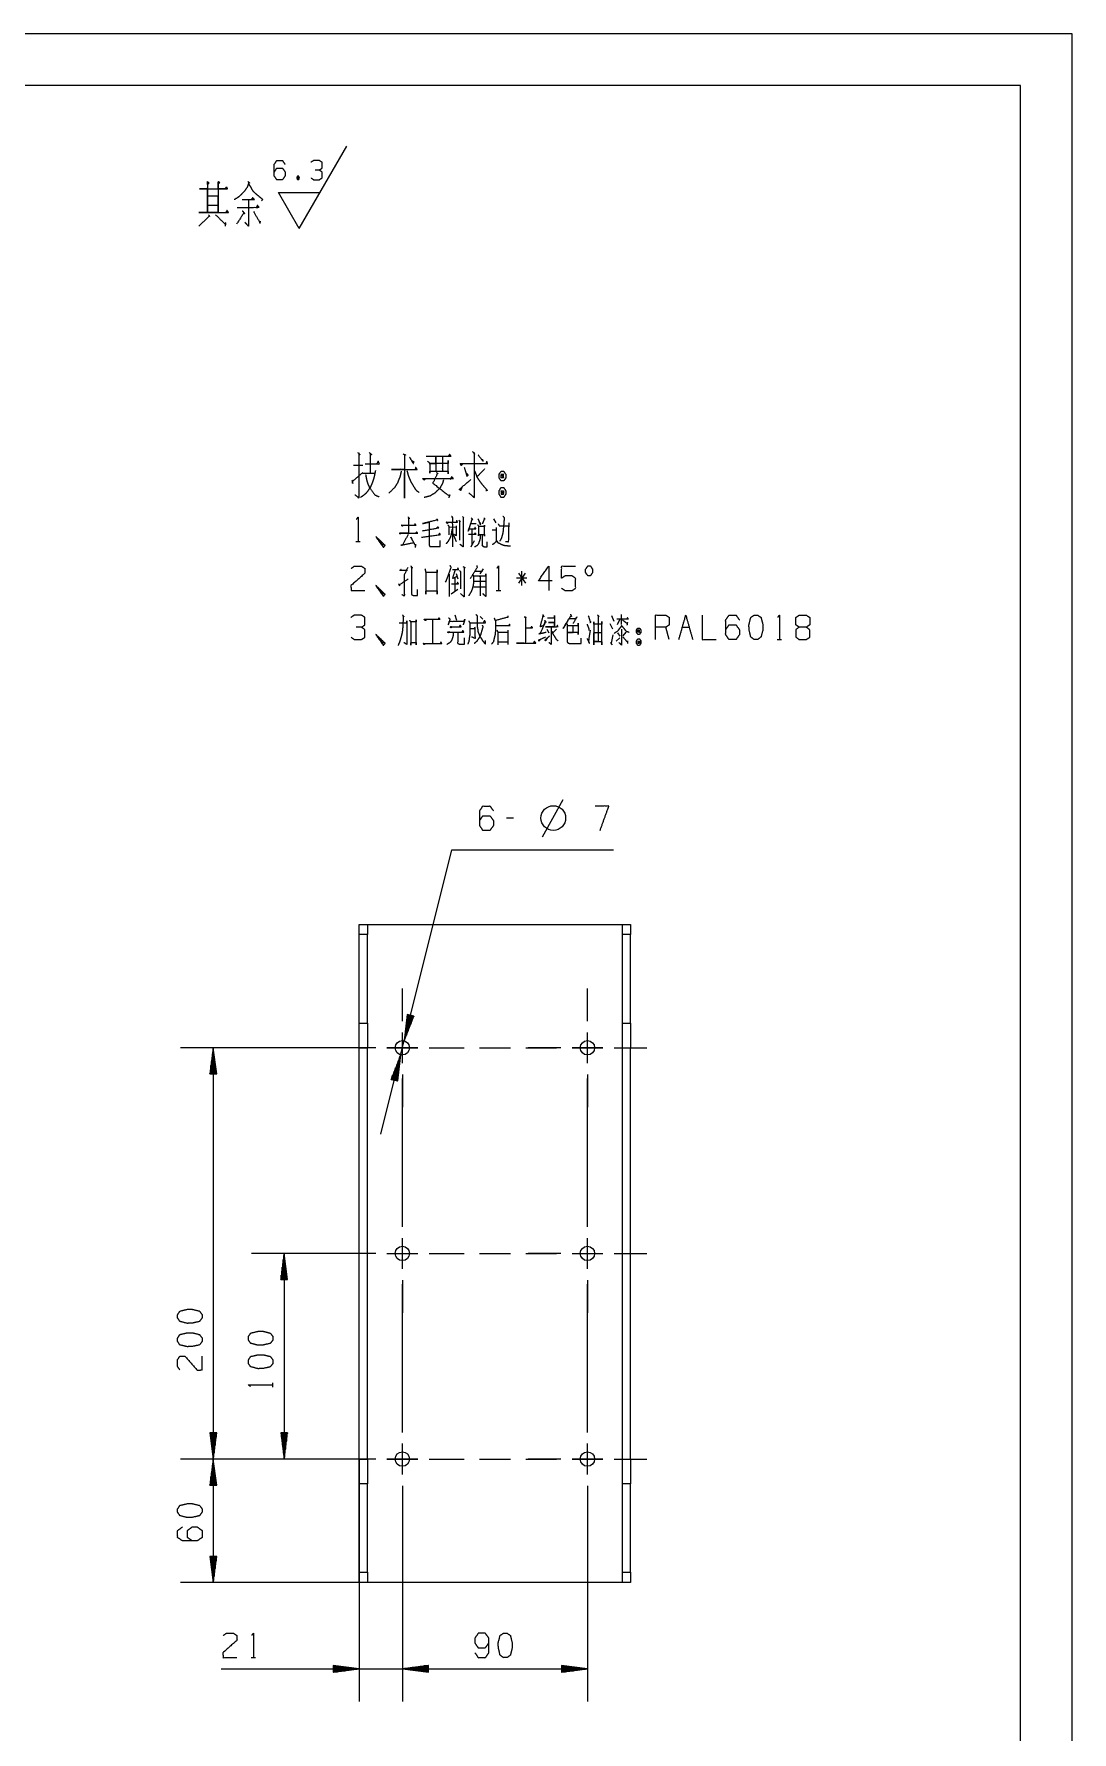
# Model space of a CAD drawing. Header units: millimetres. Extents: x 0 to 210, y 0 to 297.
# Drawn here: x 109.1 to 210, y 131.9 to 297 of the extents above; entities that cross this region are included whole.
import ezdxf

# ---------------------------------------------------------------- set-up
doc = ezdxf.new("R2010")
doc.units = ezdxf.units.MM
doc.layers.add('101', color=7, linetype='Continuous', true_color=0xffffff)

msp = doc.modelspace()

# ---------------------------------------------------------------- linework, layer by layer
at = {"layer": '101', "color": 133, "linetype": 'Continuous', "lineweight": 18}
for p, q in [((210, 297), (0, 297)), ((210, 0), (210, 297)), ((205, 292), (25, 292)), ((205, 5), (205, 292))]:
    msp.add_line(p, q, dxfattribs=at)
at = {"layer": '101', "color": 43, "linetype": 'Continuous', "lineweight": 18}
for p, q in [((134.86, 278.09), (139.47, 286.09)), ((134.68, 283.18), (134.8, 282.84)), ((132.84, 281.59), (136.88, 281.59)), ((134.86, 278.09), (132.84, 281.59))]:
    msp.add_line(p, q, dxfattribs=at)
at = {"layer": '101', "color": 72, "linetype": 'Continuous', "lineweight": 18}
for p, q in [((140.14, 255.07), (141.05, 255.07)), ((141.05, 254.28), (142.19, 254.28)), ((150.38, 249.73), (150.52, 249.58)), ((150.43, 249.63), (150.43, 247.76)), ((150.72, 250.08), (150.86, 249.93)), ((153.75, 249.86), (153.96, 249.46)), ((149.43, 249.03), (150.1, 249.06)), ((149.78, 248.41), (150.1, 247.63)), ((153.61, 248.78), (153.93, 248.78)), ((140.36, 247.63), (140.78, 247.63)), ((149.43, 244.47), (149.43, 242.3)), ((150.12, 244.52), (150.29, 244.02)), ((150.75, 245.2), (151, 245.12)), ((151.97, 244.77), (152.66, 244.77)), ((152.75, 244.97), (152.41, 244.5)), ((156.82, 244.55), (156.17, 243.6)), ((156.17, 244.55), (156.84, 243.6)), ((156.49, 243.35), (156.49, 244.77)), ((149.62, 242.57), (150.27, 243)), ((149.99, 244.1), (149.99, 242.82)), ((151.83, 243.25), (152.94, 243.25)), ((151.86, 243.8), (152.96, 243.8)), ((154.01, 242.87), (154.44, 242.87)), ((157, 244.07), (155.99, 244.07)), ((147.8, 240.08), (147.8, 237.73)), ((147.8, 240.06), (147.8, 237.73)), ((149.99, 240.51), (150.13, 239.98)), ((152.46, 240.36), (152.69, 240.08)), ((165.04, 239.66), (165.31, 239.16)), ((165.22, 240.46), (165.45, 239.88)), ((166.03, 240.08), (165.77, 239.53)), ((166.17, 240.53), (166.17, 239.58)), ((151.47, 239.18), (151.91, 239.18)), ((154.17, 238.81), (155.13, 238.81)), ((154.17, 237.88), (155.15, 237.88)), ((155.13, 239.01), (155.13, 237.63)), ((158.94, 239.11), (159.13, 238.76)), ((159.88, 239.11), (159.56, 238.78)), ((165.68, 237.96), (166.03, 238.28)), ((165.79, 238.76), (166.03, 238.43)), ((166.6, 238.81), (166.32, 238.48)), ((170.83, 238.11), (170.5, 239.31)), ((172.1, 239.31), (172.77, 239.31)), ((181.33, 238.11), (181.76, 238.11)), ((158.52, 218.91), (160.52, 222.56)), ((155.68, 220.75), (155.01, 220.75)), ((132.29, 165.4), (132.29, 165.83)), ((130.18, 139.1), (130.61, 139.1))]:
    msp.add_line(p, q, dxfattribs=at)
at = {"layer": '101', "color": 22, "linetype": 'Continuous', "lineweight": 18}
for p, q in [((142.8, 190.02), (149.68, 217.66)), ((149.68, 217.66), (165.4, 217.66)), ((145.34, 201.63), (145.05, 199.09)), ((145.05, 199.09), (145.99, 201.47)), ((145.64, 201.56), (145.08, 199.28)), ((145.59, 201.57), (145.12, 199.67)), ((145.69, 201.54), (145.12, 199.27)), ((145.54, 201.58), (145.16, 200.05)), ((145.49, 201.59), (145.21, 200.44)), ((145.45, 201.6), (145.25, 200.83)), ((145.74, 201.53), (145.27, 199.63)), ((145.4, 201.62), (145.3, 201.21)), ((145.99, 201.47), (145.34, 201.63)), ((145.35, 201.63), (145.34, 201.6)), ((145.35, 201.63), (145.34, 201.6)), ((145.79, 201.52), (145.41, 199.99)), ((145.84, 201.51), (145.55, 200.35)), ((145.89, 201.49), (145.69, 200.71)), ((145.94, 201.48), (145.84, 201.08)), ((145.99, 201.47), (145.98, 201.44)), ((145.99, 201.47), (145.98, 201.44)), ((141.38, 198.41), (123.32, 198.41)), ((126.49, 198.41), (126.16, 195.87)), ((126.47, 195.87), (126.47, 198.21)), ((126.49, 198.41), (126.49, 158.41)), ((126.83, 195.87), (126.49, 198.41)), ((126.52, 195.87), (126.52, 198.21)), ((126.26, 195.87), (126.26, 196.67)), ((126.31, 195.87), (126.31, 197.06)), ((126.37, 195.87), (126.37, 197.44)), ((126.42, 195.87), (126.42, 197.83)), ((126.57, 195.87), (126.57, 197.83)), ((126.62, 195.87), (126.62, 197.44)), ((126.67, 195.87), (126.67, 197.06)), ((126.72, 195.87), (126.72, 196.67)), ((144.72, 197.73), (143.78, 195.34)), ((143.98, 195.29), (144.36, 196.82)), ((144.03, 195.28), (144.5, 197.18)), ((144.08, 195.27), (144.64, 197.55)), ((144.13, 195.26), (144.69, 197.53)), ((144.18, 195.24), (144.65, 197.15)), ((144.22, 195.23), (144.61, 196.76)), ((144.43, 195.18), (144.72, 197.73)), ((126.16, 195.87), (126.16, 195.9)), ((126.16, 195.87), (126.16, 195.9)), ((126.16, 195.87), (126.83, 195.87)), ((126.21, 195.87), (126.21, 196.28)), ((126.77, 195.87), (126.77, 196.28)), ((126.82, 195.87), (126.82, 195.9)), ((126.82, 195.87), (126.82, 195.9)), ((143.78, 195.34), (143.79, 195.37)), ((143.78, 195.34), (143.79, 195.37)), ((143.78, 195.34), (144.43, 195.18)), ((143.83, 195.33), (143.93, 195.73)), ((143.88, 195.32), (144.07, 196.1)), ((143.93, 195.3), (144.22, 196.46)), ((144.27, 195.22), (144.56, 196.37)), ((144.32, 195.21), (144.52, 195.99)), ((144.37, 195.19), (144.47, 195.6)), ((144.42, 195.18), (144.43, 195.21)), ((144.42, 195.18), (144.43, 195.21)), ((139.12, 178.41), (130.21, 178.41)), ((133.38, 178.41), (133.05, 175.87)), ((133.71, 175.87), (133.38, 178.41)), ((133.38, 178.41), (133.38, 158.41)), ((133.2, 175.87), (133.2, 177.06)), ((133.25, 175.87), (133.25, 177.44)), ((133.3, 175.87), (133.3, 177.83)), ((133.36, 175.87), (133.36, 178.21)), ((133.41, 175.87), (133.41, 178.21)), ((133.46, 175.87), (133.46, 177.83)), ((133.51, 175.87), (133.51, 177.44)), ((133.56, 175.87), (133.56, 177.06)), ((133.05, 175.87), (133.05, 175.9)), ((133.05, 175.87), (133.05, 175.9)), ((133.05, 175.87), (133.71, 175.87)), ((133.1, 175.87), (133.1, 176.28)), ((133.15, 175.87), (133.15, 176.67)), ((133.61, 175.87), (133.61, 176.67)), ((133.66, 175.87), (133.66, 176.28)), ((133.71, 175.87), (133.71, 175.9)), ((133.71, 175.87), (133.71, 175.9)), ((126.16, 160.95), (126.49, 158.41)), ((126.83, 160.95), (126.16, 160.95)), ((126.16, 160.95), (126.16, 160.91)), ((126.16, 160.95), (126.16, 160.91)), ((126.21, 160.95), (126.21, 160.53)), ((126.26, 160.95), (126.26, 160.14)), ((126.31, 160.95), (126.31, 159.76)), ((126.37, 160.95), (126.37, 159.37)), ((126.42, 160.95), (126.42, 158.98)), ((126.47, 160.95), (126.47, 158.6)), ((126.49, 158.41), (126.83, 160.95)), ((126.52, 160.95), (126.52, 158.6)), ((126.57, 160.95), (126.57, 158.98)), ((126.62, 160.95), (126.62, 159.37)), ((126.67, 160.95), (126.67, 159.76)), ((126.72, 160.95), (126.72, 160.14)), ((126.77, 160.95), (126.77, 160.53)), ((126.82, 160.95), (126.82, 160.91)), ((126.82, 160.95), (126.82, 160.91)), ((133.05, 160.95), (133.38, 158.41)), ((133.05, 160.95), (133.05, 160.91)), ((133.71, 160.95), (133.05, 160.95)), ((133.05, 160.95), (133.05, 160.91)), ((133.1, 160.95), (133.1, 160.53)), ((133.15, 160.95), (133.15, 160.14)), ((133.2, 160.95), (133.2, 159.76)), ((133.25, 160.95), (133.25, 159.37)), ((133.3, 160.95), (133.3, 158.98)), ((133.36, 160.95), (133.36, 158.6)), ((133.38, 158.41), (133.71, 160.95)), ((133.41, 160.95), (133.41, 158.6)), ((133.46, 160.95), (133.46, 158.98)), ((133.51, 160.95), (133.51, 159.37)), ((133.56, 160.95), (133.56, 159.76)), ((133.61, 160.95), (133.61, 160.14)), ((133.66, 160.95), (133.66, 160.53)), ((133.71, 160.95), (133.71, 160.91)), ((133.71, 160.95), (133.71, 160.91)), ((141.38, 158.41), (123.32, 158.41)), ((141.38, 158.41), (123.32, 158.41)), ((126.49, 158.41), (126.16, 155.87)), ((126.31, 155.87), (126.31, 157.06)), ((126.37, 155.87), (126.37, 157.44)), ((126.42, 155.87), (126.42, 157.83)), ((126.47, 155.87), (126.47, 158.21)), ((126.83, 155.87), (126.49, 158.41)), ((126.49, 158.41), (126.49, 146.41)), ((126.52, 155.87), (126.52, 158.21)), ((126.57, 155.87), (126.57, 157.83)), ((126.62, 155.87), (126.62, 157.44)), ((126.67, 155.87), (126.67, 157.06)), ((139.12, 158.41), (130.21, 158.41)), ((140.68, 158.41), (140.68, 134.84)), ((126.16, 155.87), (126.16, 155.9)), ((126.16, 155.87), (126.16, 155.9)), ((126.16, 155.87), (126.83, 155.87)), ((126.21, 155.87), (126.21, 156.28)), ((126.26, 155.87), (126.26, 156.67)), ((126.72, 155.87), (126.72, 156.67)), ((126.77, 155.87), (126.77, 156.28)), ((126.82, 155.87), (126.82, 155.9)), ((126.82, 155.87), (126.82, 155.9)), ((144.88, 154.91), (144.88, 134.84)), ((144.88, 154.91), (144.88, 134.84)), ((162.88, 154.91), (162.88, 134.84)), ((126.16, 148.95), (126.16, 148.91)), ((126.16, 148.95), (126.16, 148.91)), ((126.16, 148.95), (126.49, 146.41)), ((126.83, 148.95), (126.16, 148.95)), ((126.21, 148.95), (126.21, 148.53)), ((126.26, 148.95), (126.26, 148.14)), ((126.31, 148.95), (126.31, 147.76)), ((126.37, 148.95), (126.37, 147.37)), ((126.42, 148.95), (126.42, 146.98)), ((126.47, 148.95), (126.47, 146.6)), ((126.49, 146.41), (126.83, 148.95)), ((126.52, 148.95), (126.52, 146.6)), ((126.57, 148.95), (126.57, 146.98)), ((126.62, 148.95), (126.62, 147.37)), ((126.67, 148.95), (126.67, 147.76)), ((126.72, 148.95), (126.72, 148.14)), ((126.77, 148.95), (126.77, 148.53)), ((126.82, 148.95), (126.82, 148.91)), ((126.82, 148.95), (126.82, 148.91)), ((141.88, 146.41), (123.32, 146.41)), ((127.27, 138.01), (152.82, 138.01)), ((140.68, 138.01), (138.14, 138.35)), ((138.14, 138.35), (138.14, 137.68)), ((138.14, 138.34), (138.18, 138.34)), ((138.14, 138.34), (138.18, 138.34)), ((138.14, 138.29), (138.56, 138.29)), ((138.14, 138.24), (138.95, 138.24)), ((138.14, 138.19), (139.33, 138.19)), ((138.14, 138.14), (139.72, 138.14)), ((138.14, 138.09), (140.11, 138.09)), ((138.14, 138.04), (140.49, 138.04)), ((138.14, 137.68), (140.68, 138.01)), ((138.14, 137.99), (140.49, 137.99)), ((138.14, 137.94), (140.11, 137.94)), ((138.14, 137.88), (139.72, 137.88)), ((138.14, 137.83), (139.33, 137.83)), ((138.14, 137.78), (138.95, 137.78)), ((138.14, 137.73), (138.56, 137.73)), ((138.14, 137.68), (138.18, 137.68)), ((138.14, 137.68), (138.18, 137.68)), ((147.42, 138.35), (144.88, 138.01)), ((147.42, 138.35), (144.88, 138.01)), ((144.88, 138.01), (162.88, 138.01)), ((144.88, 138.01), (147.42, 137.68)), ((144.88, 138.01), (147.42, 137.68)), ((147.42, 138.04), (145.08, 138.04)), ((147.42, 138.04), (145.08, 138.04)), ((147.42, 137.99), (145.08, 137.99)), ((147.42, 137.99), (145.08, 137.99)), ((147.42, 138.09), (145.46, 138.09)), ((147.42, 138.09), (145.46, 138.09)), ((147.42, 137.94), (145.46, 137.94)), ((147.42, 137.94), (145.46, 137.94)), ((147.42, 138.14), (145.85, 138.14)), ((147.42, 138.14), (145.85, 138.14)), ((147.42, 137.88), (145.85, 137.88)), ((147.42, 137.88), (145.85, 137.88)), ((147.42, 138.19), (146.23, 138.19)), ((147.42, 138.19), (146.23, 138.19)), ((147.42, 137.83), (146.23, 137.83)), ((147.42, 137.83), (146.23, 137.83)), ((147.42, 138.24), (146.62, 138.24)), ((147.42, 138.24), (146.62, 138.24)), ((147.42, 137.78), (146.62, 137.78)), ((147.42, 137.78), (146.62, 137.78)), ((147.42, 138.29), (147.01, 138.29)), ((147.42, 138.29), (147.01, 138.29)), ((147.42, 137.73), (147.01, 137.73)), ((147.42, 137.73), (147.01, 137.73)), ((147.42, 138.34), (147.39, 138.34)), ((147.42, 138.34), (147.39, 138.34)), ((147.42, 138.34), (147.39, 138.34)), ((147.42, 138.34), (147.39, 138.34)), ((147.42, 137.68), (147.39, 137.68)), ((147.42, 137.68), (147.39, 137.68)), ((147.42, 137.68), (147.39, 137.68)), ((147.42, 137.68), (147.39, 137.68)), ((147.42, 137.68), (147.42, 138.35)), ((147.42, 137.68), (147.42, 138.35)), ((162.88, 138.01), (160.34, 138.35)), ((160.34, 138.35), (160.34, 137.68)), ((160.34, 138.34), (160.38, 138.34)), ((160.34, 138.34), (160.38, 138.34)), ((160.34, 138.29), (160.76, 138.29)), ((160.34, 138.24), (161.15, 138.24)), ((160.34, 138.19), (161.53, 138.19)), ((160.34, 138.14), (161.92, 138.14)), ((160.34, 138.09), (162.31, 138.09)), ((160.34, 138.04), (162.69, 138.04)), ((160.34, 137.68), (162.88, 138.01)), ((160.34, 137.99), (162.69, 137.99)), ((160.34, 137.94), (162.31, 137.94)), ((160.34, 137.88), (161.92, 137.88)), ((160.34, 137.83), (161.53, 137.83)), ((160.34, 137.78), (161.15, 137.78)), ((160.34, 137.73), (160.76, 137.73)), ((160.34, 137.68), (160.38, 137.68)), ((160.34, 137.68), (160.38, 137.68))]:
    msp.add_line(p, q, dxfattribs=at)
at = {"layer": '101', "color": 72, "linetype": 'Continuous', "lineweight": 25}
for p, q in [((140.68, 210.41), (141.48, 210.41)), ((140.68, 209.41), (140.68, 210.41)), ((141.48, 210.41), (141.48, 209.41)), ((141.88, 210.41), (165.88, 210.41)), ((166.28, 210.41), (167.08, 210.41)), ((166.28, 209.41), (166.28, 210.41)), ((167.08, 210.41), (167.08, 209.41)), ((141.48, 209.41), (140.68, 209.41)), ((140.68, 200.81), (140.68, 209.41)), ((141.48, 200.81), (141.48, 209.41)), ((166.28, 200.81), (166.28, 209.41)), ((167.08, 209.41), (166.28, 209.41)), ((167.08, 200.81), (167.08, 209.41)), ((140.68, 198.41), (140.68, 200.81)), ((140.68, 200.81), (141.48, 200.81)), ((141.48, 200.81), (141.48, 198.41)), ((166.28, 200.81), (167.08, 200.81)), ((166.28, 198.41), (166.28, 200.81)), ((167.08, 200.81), (167.08, 198.41)), ((140.68, 158.41), (140.68, 198.41)), ((140.68, 198.41), (141.48, 198.41)), ((141.48, 158.41), (141.48, 198.41)), ((166.28, 158.41), (166.28, 198.41)), ((166.28, 198.41), (167.08, 198.41)), ((167.08, 158.41), (167.08, 198.41)), ((140.68, 156.01), (140.68, 158.41)), ((140.68, 158.41), (141.48, 158.41)), ((141.48, 158.41), (141.48, 156.01)), ((166.28, 158.41), (167.08, 158.41)), ((166.28, 156.01), (166.28, 158.41)), ((167.08, 158.41), (167.08, 156.01)), ((140.68, 147.41), (140.68, 156.01)), ((141.48, 156.01), (140.68, 156.01)), ((141.48, 147.41), (141.48, 156.01)), ((167.08, 156.01), (166.28, 156.01)), ((166.28, 147.41), (166.28, 156.01)), ((167.08, 147.41), (167.08, 156.01)), ((140.68, 146.41), (140.68, 147.41)), ((140.68, 147.41), (141.48, 147.41)), ((141.48, 147.41), (141.48, 146.41)), ((166.28, 146.41), (166.28, 147.41)), ((166.28, 147.41), (167.08, 147.41)), ((167.08, 147.41), (167.08, 146.41)), ((141.48, 146.41), (140.68, 146.41)), ((165.88, 146.41), (141.88, 146.41)), ((167.08, 146.41), (166.28, 146.41))]:
    msp.add_line(p, q, dxfattribs=at)
at = {"layer": '101', "color": 151, "linetype": 'Continuous', "lineweight": 18}
for p, q in [((144.88, 201), (144.88, 204.17)), ((162.88, 201), (162.88, 204.17)), ((144.88, 201.41), (144.88, 201.91)), ((144.88, 201.41), (144.88, 201.91)), ((162.88, 201.41), (162.88, 201.91)), ((162.88, 201.41), (162.88, 201.91)), ((144.88, 196.91), (144.88, 199.91)), ((144.88, 196.91), (144.88, 199.91)), ((162.88, 196.91), (162.88, 199.91)), ((162.88, 196.91), (162.88, 199.91)), ((142.29, 198.41), (139.12, 198.41)), ((141.88, 198.41), (141.38, 198.41)), ((141.88, 198.41), (141.38, 198.41)), ((146.38, 198.41), (143.38, 198.41)), ((143.38, 198.41), (146.38, 198.41)), ((143.88, 198.41), (145.89, 198.41)), ((144.88, 197.4), (144.88, 199.41)), ((147.48, 198.41), (150.65, 198.41)), ((147.88, 198.41), (148.38, 198.41)), ((147.88, 198.41), (150.88, 198.41)), ((152.38, 198.41), (155.38, 198.41)), ((156.88, 198.41), (159.88, 198.41)), ((160.29, 198.41), (157.12, 198.41)), ((159.88, 198.41), (159.38, 198.41)), ((164.38, 198.41), (161.38, 198.41)), ((161.38, 198.41), (164.38, 198.41)), ((161.88, 198.41), (163.89, 198.41)), ((162.88, 197.4), (162.88, 199.41)), ((165.48, 198.41), (168.65, 198.41)), ((165.88, 198.41), (166.38, 198.41)), ((165.88, 198.41), (166.38, 198.41)), ((144.88, 195.81), (144.88, 192.64)), ((144.88, 181.41), (144.88, 195.41)), ((144.88, 195.41), (144.88, 194.91)), ((162.88, 195.81), (162.88, 192.64)), ((162.88, 181.41), (162.88, 195.41)), ((162.88, 195.41), (162.88, 194.91)), ((144.88, 181), (144.88, 184.17)), ((162.88, 181), (162.88, 184.17)), ((144.88, 181.41), (144.88, 181.91)), ((162.88, 181.41), (162.88, 181.91)), ((142.29, 178.41), (139.12, 178.41)), ((141.88, 178.41), (141.38, 178.41)), ((143.38, 178.41), (146.38, 178.41)), ((143.88, 178.41), (145.89, 178.41)), ((144.88, 176.91), (144.88, 179.91)), ((144.88, 176.91), (144.88, 179.91)), ((144.88, 177.4), (144.88, 179.41)), ((147.48, 178.41), (150.65, 178.41)), ((147.88, 178.41), (150.88, 178.41)), ((152.38, 178.41), (155.38, 178.41)), ((156.88, 178.41), (159.88, 178.41)), ((160.29, 178.41), (157.12, 178.41)), ((161.38, 178.41), (164.38, 178.41)), ((161.88, 178.41), (163.89, 178.41)), ((162.88, 176.91), (162.88, 179.91)), ((162.88, 176.91), (162.88, 179.91)), ((162.88, 177.4), (162.88, 179.41)), ((165.48, 178.41), (168.65, 178.41)), ((165.88, 178.41), (166.38, 178.41)), ((144.88, 175.81), (144.88, 172.64)), ((144.88, 161.41), (144.88, 175.41)), ((144.88, 175.41), (144.88, 174.91)), ((162.88, 175.81), (162.88, 172.64)), ((162.88, 161.41), (162.88, 175.41)), ((162.88, 175.41), (162.88, 174.91)), ((144.88, 161), (144.88, 164.17)), ((162.88, 161), (162.88, 164.17)), ((144.88, 161.41), (144.88, 161.91)), ((162.88, 161.41), (162.88, 161.91)), ((144.88, 156.91), (144.88, 159.91)), ((144.88, 156.91), (144.88, 159.91)), ((144.88, 157.4), (144.88, 159.41)), ((162.88, 156.91), (162.88, 159.91)), ((162.88, 156.91), (162.88, 159.91)), ((162.88, 157.4), (162.88, 159.41)), ((142.29, 158.41), (139.12, 158.41)), ((141.88, 158.41), (141.38, 158.41)), ((141.88, 158.41), (141.38, 158.41)), ((146.38, 158.41), (143.38, 158.41)), ((143.38, 158.41), (146.38, 158.41)), ((143.88, 158.41), (145.89, 158.41)), ((147.48, 158.41), (150.65, 158.41)), ((147.88, 158.41), (148.38, 158.41)), ((147.88, 158.41), (150.88, 158.41)), ((152.38, 158.41), (155.38, 158.41)), ((156.88, 158.41), (159.88, 158.41)), ((160.29, 158.41), (157.12, 158.41)), ((159.88, 158.41), (159.38, 158.41)), ((164.38, 158.41), (161.38, 158.41)), ((161.38, 158.41), (164.38, 158.41)), ((161.88, 158.41), (163.89, 158.41)), ((165.48, 158.41), (168.65, 158.41)), ((165.88, 158.41), (166.38, 158.41)), ((165.88, 158.41), (166.38, 158.41)), ((144.88, 155.81), (144.88, 152.64)), ((144.88, 155.41), (144.88, 154.91)), ((144.88, 155.41), (144.88, 154.91)), ((162.88, 155.81), (162.88, 152.64)), ((162.88, 155.41), (162.88, 154.91)), ((162.88, 155.41), (162.88, 154.91))]:
    msp.add_line(p, q, dxfattribs=at)
at = {"layer": '101', "color": 72, "linetype": 'Continuous', "lineweight": 18}
msp.add_circle((159.56, 220.75), 1.2, dxfattribs=at)
at = {"layer": '101', "color": 72, "linetype": 'Continuous', "lineweight": 25}
for centre in [(144.88, 198.41), (162.88, 198.41), (144.88, 178.41), (162.88, 178.41), (144.88, 158.41), (162.88, 158.41)]:
    msp.add_circle(centre, 0.7, dxfattribs=at)
at = {"layer": '101', "color": 43, "linetype": 'Continuous', "lineweight": 18}
for points, knots in [([(132.42, 283.57), (132.67, 283.95), (133.22, 283.95), (133.48, 283.57), (133.48, 283.2), (133.22, 282.82), (132.67, 282.82), (132.42, 283.2), (132.42, 284.32), (132.67, 284.69), (133.22, 284.69), (133.48, 284.32)], [0, 0, 0.076964, 0.169762, 0.248074, 0.312018, 0.39033, 0.483129, 0.560092, 0.751926, 0.82889, 0.921688, 1, 1]), ([(136.8, 283.77), (137.07, 283.95), (137.07, 284.52), (136.8, 284.69), (136.26, 284.69), (135.99, 284.52)], [0, 0, 0.153875, 0.429861, 0.58373, 0.84613, 1, 1]), ([(134.68, 282.84), (134.8, 282.84), (134.87, 283.02), (134.8, 283.18), (134.68, 283.18), (134.61, 283.02), (134.68, 282.84), (134.8, 283.18)], [0, 0, 0.093972, 0.236779, 0.365956, 0.459928, 0.589106, 0.731912, 1, 1]), ([(136.01, 283), (136.26, 282.82), (136.8, 282.82), (137.07, 283), (137.07, 283.57), (136.8, 283.77), (136.4, 283.77)], [0, 0, 0.124123, 0.343691, 0.47245, 0.703378, 0.836731, 1, 1])]:
    msp.add_open_spline(points, degree=1, knots=knots, dxfattribs=at)
at = {"layer": '101', "color": 72, "linetype": 'Continuous', "lineweight": 18}
for points, knots in [([(125.9, 282.65), (126.08, 282.5), (125.92, 282.35), (125.92, 282.65), (125.92, 279.65), (125.92, 281.94), (125.15, 281.94), (127.88, 281.94), (126.96, 281.94), (126.96, 282.61), (126.96, 279.65), (126.96, 281.22), (125.9, 281.22), (125.9, 280.36), (126.96, 280.36), (126.96, 279.65), (125.1, 279.65), (127.96, 279.65), (127.83, 279.84), (127.7, 279.65)], [0, 0, 0.009716, 0.018619, 0.030835, 0.152988, 0.24613, 0.277436, 0.388628, 0.426411, 0.453896, 0.574522, 0.638652, 0.681833, 0.716952, 0.760133, 0.789144, 0.864711, 0.9813, 0.99065, 1, 1]), ([(126.98, 282.42), (127.12, 282.54), (126.96, 282.65)], [0, 0, 0.471547, 1, 1]), ([(129.87, 282.65), (130.03, 282.5), (129.95, 282.54), (129.79, 282.09), (129.52, 281.71), (129.2, 281.37), (128.91, 281.11), (128.54, 280.89)], [0, 0, 0.086309, 0.12102, 0.309422, 0.490699, 0.673786, 0.828669, 1, 1]), ([(129.92, 282.42), (130.13, 282.12), (130.32, 281.75), (130.69, 281.41), (131.14, 281.04), (131.27, 280.92), (131.3, 280.92), (131.19, 280.77)], [0, 0, 0.162725, 0.348029, 0.570221, 0.829897, 0.906896, 0.918637, 1, 1]), ([(127.65, 281.94), (127.78, 282.12), (127.86, 281.94)], [0, 0, 0.529964, 1, 1]), ([(129.31, 280.89), (130.5, 280.89), (130.32, 281.07), (130.19, 280.89)], [0, 0, 0.707414, 0.863844, 1, 1]), ([(129.92, 280.89), (129.92, 278.3), (129.55, 278.71)], [0, 0, 0.823411, 1, 1]), ([(126.03, 279.42), (126.13, 279.24), (126.11, 279.31), (125.1, 278.3)], [0, 0, 0.125003, 0.171161, 1, 1]), ([(126.72, 279.42), (127.7, 278.45), (127.7, 278.64), (127.65, 278.3)], [0, 0, 0.723289, 0.821344, 1, 1]), ([(129.31, 279.8), (129.55, 279.54), (129.5, 279.65), (128.75, 278.49)], [0, 0, 0.190888, 0.257814, 1, 1]), ([(128.83, 280.14), (130.93, 280.14), (130.79, 280.36), (130.66, 280.06)], [0, 0, 0.780473, 0.877784, 1, 1]), ([(130.42, 279.72), (131.03, 278.64), (131.06, 278.79), (131.01, 278.56)], [0, 0, 0.76477, 0.858208, 1, 1]), ([(140.54, 256.31), (140.75, 256.08), (140.65, 256.23), (140.65, 251.88), (140.28, 252.18)], [0, 0, 0.05812, 0.09265, 0.910292, 1, 1]), ([(141.65, 256.31), (141.89, 256.08), (141.76, 256.16), (141.76, 254.32)], [0, 0, 0.1415, 0.207212, 1, 1]), ([(144.96, 256.16), (145.2, 256.05), (145.1, 256.08), (145.1, 251.85), (145.1, 254.66), (143.82, 254.66), (146.32, 254.66), (146.18, 254.85), (146.13, 254.66)], [0, 0, 0.022711, 0.032395, 0.397208, 0.63934, 0.7489, 0.963455, 0.983224, 1, 1]), ([(147.21, 255.93), (149.62, 255.93), (149.49, 256.12), (149.33, 255.93)], [0, 0, 0.835356, 0.914863, 1, 1]), ([(151.71, 256.38), (151.93, 256.12), (151.85, 256.27), (151.85, 251.92), (151.34, 252.37)], [0, 0, 0.060997, 0.091685, 0.877916, 1, 1]), ([(152.24, 256.08), (152.72, 255.45), (152.75, 255.56), (152.54, 255.6)], [0, 0, 0.706409, 0.80893, 1, 1]), ([(139.98, 253.61), (140.06, 253.27), (140.01, 253.46), (141.05, 254.36)], [0, 0, 0.181308, 0.283198, 1, 1]), ([(142.26, 254.55), (142.16, 254.02), (142.05, 253.61), (141.92, 253.27), (141.76, 252.9), (141.5, 252.52), (141.23, 252.22), (140.81, 251.92)], [0, 0, 0.172188, 0.309109, 0.425674, 0.556627, 0.704269, 0.832974, 1, 1]), ([(141.26, 255.18), (142.66, 255.18), (142.53, 255.45), (142.4, 255.22)], [0, 0, 0.716782, 0.866788, 1, 1]), ([(144.78, 254.47), (144.65, 253.95), (144.41, 253.35), (144.14, 252.9), (143.56, 252.33)], [0, 0, 0.214887, 0.471145, 0.678421, 1, 1]), ([(145.33, 254.51), (145.44, 254.1), (145.65, 253.57), (145.92, 253.08), (146.21, 252.63), (146.53, 252.41)], [0, 0, 0.172227, 0.401196, 0.62559, 0.842428, 1, 1]), ([(145.57, 255.86), (145.94, 255.22), (146.02, 255.37), (145.84, 255.45)], [0, 0, 0.665994, 0.819283, 1, 1]), ([(147.34, 255.45), (147.56, 255.26), (147.56, 254.28), (147.56, 254.47), (149.33, 254.47), (149.33, 254.21), (149.33, 255.52), (149.33, 255.22), (147.48, 255.22), (148.14, 255.22), (148.14, 255.9), (148.14, 254.47), (148.8, 254.47), (148.8, 255.86)], [0, 0, 0.024061, 0.106926, 0.122861, 0.273834, 0.296144, 0.407695, 0.433191, 0.590925, 0.647258, 0.704627, 0.82574, 0.882074, 1, 1]), ([(148.19, 254.36), (148.38, 254.21), (148.3, 254.28), (147.85, 253.31), (149.44, 252.07), (149.49, 252.18), (149.39, 251.88)], [0, 0, 0.061502, 0.089679, 0.366513, 0.885936, 0.917991, 1, 1]), ([(150.73, 255.18), (150.6, 255.03), (150.52, 255.22), (153.17, 255.22), (153.09, 255.41), (152.99, 255.22)], [0, 0, 0.057621, 0.116246, 0.879371, 0.937996, 1, 1]), ([(150.89, 254.85), (151.16, 253.98), (151.29, 254.1), (151.1, 254.28)], [0, 0, 0.67337, 0.803122, 1, 1]), ([(152.88, 254.7), (152.16, 253.95), (151.9, 254.51), (152.16, 253.87), (152.4, 253.5), (152.67, 253.16), (153.12, 252.63), (153.17, 252.63), (152.99, 252.56)], [0, 0, 0.248757, 0.39796, 0.563617, 0.670262, 0.77324, 0.939254, 0.951975, 1, 1]), ([(154.73, 254.47), (154.49, 254.47), (154.28, 254.17), (154.28, 253.83), (154.49, 253.53), (154.73, 253.53), (154.94, 253.83), (154.94, 254.17), (154.73, 254.47)], [0, 0, 0.091009, 0.231139, 0.35987, 0.5, 0.591009, 0.731139, 0.85987, 1, 1]), ([(141.31, 254.13), (141.36, 253.87), (141.42, 253.57), (141.52, 253.23), (141.68, 252.9), (142.19, 252.18), (142.61, 252)], [0, 0, 0.101603, 0.217194, 0.351411, 0.492973, 0.824035, 1, 1]), ([(147.13, 253.76), (147, 253.61), (146.87, 253.76), (149.84, 253.76), (149.68, 253.95), (149.54, 253.68)], [0, 0, 0.051202, 0.102405, 0.861894, 0.924786, 1, 1]), ([(148.88, 253.65), (148.8, 253.35), (148.56, 252.86), (148.06, 252.37), (147.58, 252.07), (147, 251.92)], [0, 0, 0.114106, 0.313644, 0.571358, 0.778592, 1, 1]), ([(150.68, 252.93), (150.55, 252.6), (150.41, 252.71), (151.55, 253.68)], [0, 0, 0.178041, 0.263409, 1, 1]), ([(154.94, 252.56), (154.73, 252.9), (154.49, 252.9), (154.28, 252.56), (154.28, 252.26), (154.49, 251.92), (154.73, 251.92), (154.94, 252.26), (154.94, 252.56)], [0, 0, 0.149197, 0.238509, 0.387706, 0.5, 0.649197, 0.738509, 0.887706, 1, 1]), ([(154.73, 253.83), (154.73, 254.17), (154.49, 254.17)], [0, 0, 0.585831, 1, 1]), ([(154.49, 253.83), (154.73, 253.83), (154.49, 254.17), (154.49, 253.83)], [0, 0, 0.241153, 0.658895, 1, 1]), ([(154.73, 252.56), (154.49, 252.56), (154.73, 252.26), (154.73, 252.56)], [0, 0, 0.25881, 0.674591, 1, 1]), ([(154.49, 252.56), (154.49, 252.26), (154.73, 252.26)], [0, 0, 0.556999, 1, 1]), ([(140.43, 249.81), (140.57, 250.01), (140.57, 247.63)], [0, 0, 0.093491, 1, 1]), ([(145.44, 250.03), (145.56, 249.86), (145.47, 249.93), (145.47, 248.46), (144.61, 248.46), (146.36, 248.46), (146.27, 248.56), (146.16, 248.43)], [0, 0, 0.04542, 0.069985, 0.382582, 0.566132, 0.936975, 0.96526, 1, 1]), ([(144.96, 249.23), (144.87, 249.13), (144.82, 249.23), (146.2, 249.23), (146.11, 249.36), (146.04, 249.23)], [0, 0, 0.069434, 0.128329, 0.845635, 0.925283, 1, 1]), ([(148.23, 249.86), (148.32, 249.68), (148.26, 249.73), (146.83, 249.38), (147.49, 249.53), (147.49, 247.33), (147.52, 247.18), (147.61, 247.16), (148.56, 247.16), (148.56, 247.73)], [0, 0, 0.030685, 0.042092, 0.272771, 0.377787, 0.722121, 0.746242, 0.760617, 0.910004, 1, 1]), ([(149.3, 249.51), (149.25, 249.38), (149.16, 249.53), (150.24, 249.53), (150.17, 249.68), (150.12, 249.53)], [0, 0, 0.079263, 0.180891, 0.81031, 0.90712, 1, 1]), ([(149.67, 250.11), (149.74, 249.98), (149.74, 247.13)], [0, 0, 0.047975, 1, 1]), ([(150.79, 249.98), (150.79, 247.13), (150.47, 247.38)], [0, 0, 0.875675, 1, 1]), ([(151.58, 249.93), (151.72, 249.76), (151.65, 249.83), (151.28, 248.63), (151.53, 249.38), (152.06, 249.38)], [0, 0, 0.077468, 0.112963, 0.545475, 0.817419, 1, 1]), ([(152.23, 249.86), (152.46, 249.28), (152.52, 249.36), (152.37, 249.53)], [0, 0, 0.661522, 0.759642, 1, 1]), ([(152.82, 249.96), (152.9, 249.81), (152.87, 249.88), (152.66, 249.36)], [0, 0, 0.211479, 0.31221, 1, 1]), ([(154.19, 249.36), (154.3, 249.18), (155.22, 249.18)], [0, 0, 0.182095, 1, 1]), ([(154.65, 250.11), (154.79, 249.96), (154.76, 249.61), (154.72, 249.13), (154.65, 248.46), (154.51, 247.96), (154.35, 247.68)], [0, 0, 0.080836, 0.218774, 0.405549, 0.671677, 0.875426, 1, 1]), ([(155.23, 249.46), (155.18, 247.58), (154.92, 247.63)], [0, 0, 0.874254, 1, 1]), ([(142.44, 247.91), (143.04, 247.28), (142.9, 247.28), (142.3, 248.13), (143.04, 247.06), (143.2, 247.28), (142.3, 248.13)], [0, 0, 0.178023, 0.207056, 0.420793, 0.68903, 0.745608, 1, 1]), ([(144.73, 248.43), (144.66, 248.36), (144.61, 248.46)], [0, 0, 0.476605, 1, 1]), ([(145.44, 248.31), (144.89, 247.28), (144.73, 247.28), (145.99, 247.53), (145.7, 248.06), (146.15, 247.23), (146.16, 247.38), (146.13, 247.06)], [0, 0, 0.252055, 0.286554, 0.564056, 0.693382, 0.896345, 0.929102, 1, 1]), ([(146.74, 248.06), (148.58, 248.31), (148.51, 248.43), (148.4, 248.31)], [0, 0, 0.857787, 0.924197, 1, 1]), ([(146.85, 248.68), (148.42, 248.98), (148.32, 249.06), (148.19, 248.93)], [0, 0, 0.839666, 0.907774, 1, 1]), ([(149.71, 248.81), (149.64, 248.43), (149.6, 248.21), (149.53, 248.01), (149.36, 247.71), (149.27, 247.58), (149.13, 247.41)], [0, 0, 0.246545, 0.393712, 0.530761, 0.755723, 0.85464, 1, 1]), ([(149.3, 249.26), (149.41, 249.11), (149.41, 248.28)], [0, 0, 0.182108, 1, 1]), ([(150.1, 249.18), (150.1, 248.21), (149.94, 248.36)], [0, 0, 0.816828, 1, 1]), ([(151.31, 248.36), (152.06, 248.36), (151.95, 248.46), (151.86, 248.33)], [0, 0, 0.712978, 0.852975, 1, 1]), ([(151.4, 248.88), (152.04, 248.88), (151.95, 249.01), (151.88, 248.88)], [0, 0, 0.682003, 0.84608, 1, 1]), ([(151.63, 248.86), (151.63, 247.33), (151.54, 247.11), (151.9, 247.73)], [0, 0, 0.613736, 0.711022, 1, 1]), ([(152.45, 248.23), (152.45, 247.96), (152.37, 247.68), (152.27, 247.41), (152.14, 247.23), (151.91, 247.11)], [0, 0, 0.206834, 0.420394, 0.642075, 0.803267, 1, 1]), ([(152.2, 249.28), (152.29, 249.13), (152.29, 248.18), (152.29, 248.31), (152.87, 248.31), (152.87, 248.18), (152.87, 249.23), (152.87, 249.11), (152.27, 249.11)], [0, 0, 0.046635, 0.301101, 0.334582, 0.490817, 0.524298, 0.80555, 0.839031, 1, 1]), ([(152.64, 248.23), (152.64, 247.28), (152.71, 247.18), (152.85, 247.13), (153.12, 247.13), (153.12, 247.61)], [0, 0, 0.484053, 0.546457, 0.622876, 0.757968, 1, 1]), ([(154, 249.01), (154, 247.76), (153.98, 247.61), (153.84, 247.48), (153.64, 247.33)], [0, 0, 0.681083, 0.76337, 0.866206, 1, 1]), ([(154.05, 247.73), (154.17, 247.53), (154.35, 247.46), (154.54, 247.36), (154.72, 247.28), (154.92, 247.26), (155.16, 247.23), (155.41, 247.23)], [0, 0, 0.153714, 0.279207, 0.422101, 0.547594, 0.675718, 0.83827, 1, 1]), ([(139.9, 245.02), (140.21, 245.25), (140.9, 245.25), (141.24, 245.02), (141.24, 244.55), (139.88, 243.35), (139.9, 242.87), (141.24, 242.87)], [0, 0, 0.069692, 0.192977, 0.265273, 0.350228, 0.674739, 0.759753, 1, 1]), ([(144.75, 244.92), (144.71, 244.82), (144.63, 244.87), (145.37, 244.87)], [0, 0, 0.111654, 0.218544, 1, 1]), ([(145.4, 245.1), (145.07, 244.4), (145.07, 242.35), (144.82, 242.47)], [0, 0, 0.250153, 0.910676, 1, 1]), ([(145.69, 245.27), (145.86, 245.07), (145.77, 245.12), (145.77, 242.6), (145.79, 242.47), (145.95, 242.4), (146.36, 242.4), (146.36, 242.97)], [0, 0, 0.063897, 0.088206, 0.692699, 0.722921, 0.765022, 0.862346, 1, 1]), ([(147.08, 244.97), (147.15, 244.65), (147.15, 242.52), (147.15, 242.85), (148.25, 242.85), (148.25, 242.52), (148.25, 244.87), (148.25, 244.62), (147.17, 244.62)], [0, 0, 0.0422, 0.311814, 0.35305, 0.492089, 0.533324, 0.831486, 0.863204, 1, 1]), ([(149.09, 243.7), (149.64, 245.12), (149.55, 245.27), (149.53, 245.3)], [0, 0, 0.881767, 0.982312, 1, 1]), ([(150.01, 244.87), (149.74, 244.05), (150.2, 244.25)], [0, 0, 0.633568, 1, 1]), ([(149.76, 244.92), (150.36, 244.92), (150.29, 245.05), (150.2, 244.92)], [0, 0, 0.669481, 0.829462, 1, 1]), ([(150.43, 244.82), (150.54, 244.72), (150.54, 243.05)], [0, 0, 0.080053, 1, 1]), ([(150.88, 245.12), (150.88, 242.27), (150.54, 242.57)], [0, 0, 0.863552, 1, 1]), ([(151.69, 244.47), (151.81, 244.3), (151.81, 243.8), (151.79, 243.57), (151.77, 243.42), (151.72, 243.2), (151.65, 242.97), (151.56, 242.75), (151.47, 242.6), (151.33, 242.37)], [0, 0, 0.095692, 0.318943, 0.419714, 0.487156, 0.59037, 0.695675, 0.803609, 0.881345, 1, 1]), ([(152.11, 245.32), (152.16, 245.12), (151.46, 244)], [0, 0, 0.134733, 1, 1]), ([(151.83, 244.3), (152.99, 244.3), (152.99, 244.5), (152.99, 242.3), (152.71, 242.57)], [0, 0, 0.294509, 0.344998, 0.900414, 1, 1]), ([(154.09, 245.05), (154.23, 245.25), (154.23, 242.87)], [0, 0, 0.093491, 1, 1]), ([(159.45, 243.82), (158.11, 243.82), (159.12, 245.25), (159.12, 242.87)], [0, 0, 0.245868, 0.565294, 1, 1]), ([(160.37, 243.1), (160.7, 242.87), (161.39, 242.87), (161.73, 243.1), (161.73, 244.05), (161.39, 244.3), (160.7, 244.3), (160.37, 244.07), (160.37, 245.25), (161.73, 245.25)], [0, 0, 0.062228, 0.168344, 0.230572, 0.376815, 0.441265, 0.547382, 0.609609, 0.790489, 1, 1]), ([(162.93, 244.3), (163.16, 244.3), (163.37, 244.62), (163.37, 244.95), (163.16, 245.27), (162.93, 245.27), (162.7, 244.95), (162.7, 244.62), (162.93, 244.3)], [0, 0, 0.085681, 0.230397, 0.35158, 0.496296, 0.581977, 0.730397, 0.85158, 1, 1]), ([(142.44, 243.15), (143.04, 242.52), (142.9, 242.52), (142.3, 243.37), (143.04, 242.3), (143.2, 242.52), (142.3, 243.37)], [0, 0, 0.178023, 0.207056, 0.420793, 0.68903, 0.745608, 1, 1]), ([(144.5, 243.52), (144.64, 243.32), (144.57, 243.42), (145.44, 244)], [0, 0, 0.174091, 0.261134, 1, 1]), ([(149.67, 243.52), (150.35, 243.52), (150.24, 243.67), (150.17, 243.52)], [0, 0, 0.657711, 0.837607, 1, 1]), ([(152.36, 244.27), (152.45, 244.3), (152.45, 242.37)], [0, 0, 0.04554, 1, 1]), ([(140.9, 239.31), (141.24, 239.53), (141.24, 240.26), (140.9, 240.48), (140.21, 240.48), (139.88, 240.26)], [0, 0, 0.153875, 0.429853, 0.583728, 0.846125, 1, 1]), ([(144.89, 240.51), (145.03, 240.31), (144.96, 240.41), (144.94, 239.73), (144.91, 239.23), (144.87, 238.81), (144.78, 238.46), (144.66, 238.01), (144.47, 237.53)], [0, 0, 0.073967, 0.11095, 0.314869, 0.466246, 0.595036, 0.704058, 0.845001, 1, 1]), ([(144.56, 239.73), (145.32, 239.73), (145.32, 239.93), (145.32, 237.63), (145.03, 237.81)], [0, 0, 0.211553, 0.267226, 0.907429, 1, 1]), ([(145.56, 239.98), (145.69, 239.86), (145.69, 237.58), (145.69, 237.83), (146.22, 237.83), (146.22, 237.61), (146.22, 240.01), (146.22, 239.83), (145.65, 239.83)], [0, 0, 0.026661, 0.37153, 0.409426, 0.489807, 0.523915, 0.887733, 0.914261, 1, 1]), ([(147.22, 240.08), (147.13, 239.93), (147.01, 240.08), (148.55, 240.08), (148.44, 240.21), (148.35, 240.06)], [0, 0, 0.077576, 0.164216, 0.849385, 0.922424, 1, 1]), ([(149.37, 240.23), (149.51, 240.08), (149.34, 239.53), (149.46, 239.88), (150.86, 239.88), (150.96, 240.08), (150.79, 239.53)], [0, 0, 0.061431, 0.233599, 0.34423, 0.760364, 0.827832, 1, 1]), ([(149.69, 239.36), (149.6, 239.23), (149.55, 239.36), (150.59, 239.36), (150.5, 239.51), (150.43, 239.41)], [0, 0, 0.094025, 0.177425, 0.817873, 0.924787, 1, 1]), ([(151.44, 239.73), (151.44, 238.91), (151.44, 238.58), (151.4, 238.36), (151.38, 238.16), (151.33, 237.88), (151.24, 237.66)], [0, 0, 0.392787, 0.547526, 0.655966, 0.751564, 0.884909, 1, 1]), ([(151.33, 239.93), (151.44, 239.73), (152.96, 239.73)], [0, 0, 0.129627, 1, 1]), ([(152.64, 239.51), (152.71, 239.36), (152.55, 238.78), (152.48, 238.56), (152.36, 238.31), (152.22, 238.11), (152.11, 237.93), (151.86, 237.71)], [0, 0, 0.080445, 0.369892, 0.484311, 0.619634, 0.73847, 0.837743, 1, 1]), ([(152.04, 240.56), (152.14, 240.43), (152.14, 239.46), (152.16, 239.33), (152.22, 239.03), (152.23, 238.88), (152.37, 238.53), (152.48, 238.33), (152.57, 238.18), (152.69, 237.98), (152.82, 237.83), (152.96, 237.66), (152.96, 238.01)], [0, 0, 0.046789, 0.325092, 0.361125, 0.448081, 0.491195, 0.59894, 0.663559, 0.713249, 0.780379, 0.835881, 0.900099, 1, 1]), ([(152.98, 239.76), (152.87, 239.96), (152.75, 239.76)], [0, 0, 0.490468, 1, 1]), ([(153.93, 239.98), (153.93, 238.93), (153.91, 238.78), (153.89, 238.58), (153.82, 238.28), (153.77, 238.08), (153.73, 237.88), (153.55, 237.66)], [0, 0, 0.436379, 0.499152, 0.582591, 0.71069, 0.796677, 0.881088, 1, 1]), ([(155.13, 240.43), (155.16, 240.28), (153.93, 239.96), (153.84, 240.18)], [0, 0, 0.092005, 0.855687, 1, 1]), ([(153.98, 239.46), (155.34, 239.46), (155.3, 239.61), (155.23, 239.48)], [0, 0, 0.820511, 0.913425, 1, 1]), ([(156.72, 240.33), (156.93, 240.23), (156.84, 240.31), (156.84, 237.76), (155.96, 237.76), (157.85, 237.76), (157.71, 237.93), (157.62, 237.76)], [0, 0, 0.038464, 0.057479, 0.475758, 0.62072, 0.930938, 0.967842, 1, 1]), ([(158.53, 240.53), (158.64, 240.33), (158.55, 240.43), (158.27, 239.36), (158.62, 239.48), (158.78, 239.83), (158.74, 239.96), (158.85, 239.76), (158.78, 239.83), (158.3, 238.71), (158.16, 238.66), (158.85, 238.83)], [0, 0, 0.047427, 0.075386, 0.308257, 0.386807, 0.467348, 0.494561, 0.541984, 0.563576, 0.819588, 0.851008, 1, 1]), ([(158.99, 240.23), (159.68, 240.23), (159.68, 240.46), (159.68, 239.36), (159.68, 239.76), (159.1, 239.76), (159.68, 239.76), (159.68, 239.36), (158.81, 239.36), (160.02, 239.36), (159.96, 239.48), (159.88, 239.36)], [0, 0, 0.108766, 0.144268, 0.317831, 0.380946, 0.472978, 0.565011, 0.628125, 0.764779, 0.954422, 0.975846, 1, 1]), ([(161.23, 240.58), (161.32, 240.36), (161.27, 240.43), (160.49, 239.16), (161.09, 240.16), (161.75, 240.16), (161.85, 240.31), (161.48, 239.66)], [0, 0, 0.052781, 0.072834, 0.398925, 0.653662, 0.796454, 0.836565, 1, 1]), ([(160.91, 239.63), (160.91, 237.86), (161, 237.76), (161.16, 237.73), (162.26, 237.73), (162.26, 238.23)], [0, 0, 0.484266, 0.520677, 0.564611, 0.863587, 1, 1]), ([(160.93, 239.48), (161.96, 239.48), (161.96, 239.71), (161.96, 238.58), (161.96, 238.78), (160.97, 238.78), (161.48, 238.78), (161.48, 239.51)], [0, 0, 0.213463, 0.260313, 0.494565, 0.536207, 0.742308, 0.849037, 1, 1]), ([(162.84, 239.61), (163.03, 239.11), (163.03, 239.18), (163, 238.98)], [0, 0, 0.658608, 0.750675, 1, 1]), ([(162.96, 240.43), (163.17, 239.76), (163.19, 239.88), (163.12, 239.73)], [0, 0, 0.707814, 0.834101, 1, 1]), ([(163.86, 240.51), (163.99, 240.36), (163.92, 240.43), (163.92, 237.93), (163.46, 237.93), (164.29, 237.93), (164.29, 237.61), (164.29, 239.86), (164.29, 239.61), (163.51, 239.61), (163.51, 239.83), (163.51, 237.61), (163.51, 238.78), (164.29, 238.78)], [0, 0, 0.016078, 0.0246, 0.231328, 0.269329, 0.338023, 0.364898, 0.550954, 0.571627, 0.635936, 0.654542, 0.838529, 0.935691, 1, 1]), ([(166.19, 239.48), (166.12, 239.33), (165.94, 239.11), (165.79, 238.91), (165.49, 238.71)], [0, 0, 0.15521, 0.423003, 0.662167, 1, 1]), ([(165.72, 240.11), (166.86, 240.11), (166.78, 240.23), (166.7, 240.11)], [0, 0, 0.79476, 0.900658, 1, 1]), ([(166.19, 239.46), (166.35, 239.28), (166.48, 239.11), (166.65, 238.91), (166.93, 238.83)], [0, 0, 0.234083, 0.446218, 0.710404, 1, 1]), ([(166.3, 240.01), (166.76, 239.66), (166.76, 239.76), (166.72, 239.51)], [0, 0, 0.621028, 0.728542, 1, 1]), ([(169.49, 238.11), (169.49, 240.48), (170.5, 240.48), (170.83, 240.26), (170.83, 239.53), (170.5, 239.31), (169.49, 239.31)], [0, 0, 0.400952, 0.571036, 0.639278, 0.761674, 0.829917, 1, 1]), ([(174.04, 240.48), (174.04, 238.11), (175.39, 238.11)], [0, 0, 0.63873, 1, 1]), ([(176.32, 239.06), (176.64, 239.53), (177.33, 239.53), (177.66, 239.06), (177.66, 238.58), (177.33, 238.11), (176.64, 238.11), (176.32, 238.58), (176.32, 240.01), (176.64, 240.48), (177.33, 240.48), (177.66, 240.01)], [0, 0, 0.076963, 0.169761, 0.248075, 0.312018, 0.390332, 0.483129, 0.560093, 0.751925, 0.828889, 0.921686, 1, 1]), ([(179.43, 238.11), (179.76, 238.36), (179.94, 239.06), (179.94, 239.53), (179.76, 240.26), (179.43, 240.48), (179.09, 240.48), (178.76, 240.26), (178.58, 239.53), (178.6, 239.06), (178.76, 238.36), (179.09, 238.11), (179.43, 238.11)], [0, 0, 0.067525, 0.183969, 0.260583, 0.380943, 0.446139, 0.500306, 0.565503, 0.685862, 0.762529, 0.878308, 0.945834, 1, 1]), ([(181.4, 240.28), (181.54, 240.48), (181.54, 238.11)], [0, 0, 0.093493, 1, 1]), ([(183.47, 239.31), (183.15, 239.53), (183.15, 240.26), (183.47, 240.48), (184.16, 240.48), (184.49, 240.26), (184.49, 239.53), (184.16, 239.31), (183.47, 239.31), (183.13, 239.06), (183.13, 238.36), (183.47, 238.11), (184.16, 238.11), (184.49, 238.33), (184.49, 239.06), (184.16, 239.31)], [0, 0, 0.047574, 0.136086, 0.18366, 0.267816, 0.317166, 0.405678, 0.455027, 0.539184, 0.590298, 0.675756, 0.72687, 0.811026, 0.860376, 0.948888, 1, 1]), ([(139.9, 238.33), (140.21, 238.11), (140.9, 238.11), (141.24, 238.33), (141.24, 239.06), (140.9, 239.31), (140.39, 239.31)], [0, 0, 0.12412, 0.343687, 0.472444, 0.703375, 0.836731, 1, 1]), ([(142.44, 238.38), (143.04, 237.76), (142.9, 237.76), (142.3, 238.61), (143.04, 237.53), (143.2, 237.76), (142.3, 238.61)], [0, 0, 0.178023, 0.207056, 0.420793, 0.68903, 0.745608, 1, 1]), ([(147.1, 237.71), (146.99, 237.61), (146.92, 237.73), (148.72, 237.73), (148.63, 237.86), (148.55, 237.73)], [0, 0, 0.060773, 0.120649, 0.872335, 0.936169, 1, 1]), ([(149.83, 238.78), (149.8, 238.41), (149.69, 238.06), (149.53, 237.83), (149.21, 237.63)], [0, 0, 0.270246, 0.532658, 0.730371, 1, 1]), ([(149.43, 238.88), (149.34, 238.76), (149.27, 238.83), (150.86, 238.83), (150.77, 238.98), (150.68, 238.88)], [0, 0, 0.071051, 0.118891, 0.857245, 0.938054, 1, 1]), ([(150.26, 238.81), (150.26, 237.83), (150.24, 237.76), (150.42, 237.66), (150.93, 237.66), (150.93, 238.28)], [0, 0, 0.407493, 0.439694, 0.524566, 0.738791, 1, 1]), ([(151.91, 239.33), (151.95, 238.21), (151.63, 238.36)], [0, 0, 0.761901, 1, 1]), ([(154.07, 239.03), (154.16, 238.83), (154.16, 237.61)], [0, 0, 0.151465, 1, 1]), ([(156.86, 239.26), (157.55, 239.26), (157.44, 239.38), (157.35, 239.23)], [0, 0, 0.670975, 0.830534, 1, 1]), ([(158.32, 238.16), (158.16, 237.96), (158.13, 238.06), (158.8, 238.36)], [0, 0, 0.232906, 0.329577, 1, 1]), ([(158.96, 238.23), (158.8, 237.98), (158.73, 238.06), (159.2, 238.46)], [0, 0, 0.289918, 0.390754, 1, 1]), ([(159.36, 239.28), (159.36, 237.63), (159.13, 237.81)], [0, 0, 0.851026, 1, 1]), ([(159.4, 238.93), (159.57, 238.58), (159.7, 238.36), (159.82, 238.16), (160.03, 237.98)], [0, 0, 0.338293, 0.559839, 0.762754, 1, 1]), ([(162.84, 238.21), (163.09, 237.71), (163.01, 237.96), (163.17, 239.03)], [0, 0, 0.292943, 0.429362, 1, 1]), ([(165.11, 237.83), (165.29, 237.58), (165.2, 237.71), (165.38, 238.58)], [0, 0, 0.226466, 0.339699, 1, 1]), ([(166.19, 239.13), (166.19, 237.58), (165.94, 237.81)], [0, 0, 0.822519, 1, 1]), ([(166.32, 238.36), (166.76, 237.86), (166.78, 237.98), (166.76, 237.71)], [0, 0, 0.624157, 0.742238, 1, 1]), ([(167.94, 239.23), (167.78, 239.23), (167.64, 239.03), (167.64, 238.81), (167.78, 238.61), (167.94, 238.61), (168.08, 238.81), (168.08, 239.03), (167.94, 239.23)], [0, 0, 0.091007, 0.231134, 0.35986, 0.499997, 0.591004, 0.731144, 0.85987, 1, 1]), ([(168.08, 237.96), (167.94, 238.18), (167.78, 238.18), (167.64, 237.96), (167.64, 237.76), (167.78, 237.53), (167.94, 237.53), (168.08, 237.76), (168.08, 237.96)], [0, 0, 0.149211, 0.23852, 0.387728, 0.50001, 0.649208, 0.738517, 0.887718, 1, 1]), ([(167.94, 238.81), (167.94, 239.03), (167.78, 239.03)], [0, 0, 0.585829, 1, 1]), ([(167.78, 238.81), (167.94, 238.81), (167.78, 239.03), (167.78, 238.81)], [0, 0, 0.241155, 0.658896, 1, 1]), ([(167.78, 237.96), (167.78, 237.76), (167.94, 237.76)], [0, 0, 0.556979, 1, 1]), ([(167.94, 237.96), (167.78, 237.96), (167.94, 237.76), (167.94, 237.96)], [0, 0, 0.258822, 0.674602, 1, 1]), ([(152.4, 220.5), (152.71, 220.97), (153.4, 220.97), (153.74, 220.5), (153.74, 220.02), (153.4, 219.55), (152.71, 219.55), (152.4, 220.02), (152.4, 221.45), (152.71, 221.92), (153.4, 221.92), (153.74, 221.45)], [0, 0, 0.076962, 0.16976, 0.248071, 0.312017, 0.390331, 0.483128, 0.560093, 0.751929, 0.828891, 0.921689, 1, 1]), ([(164.11, 219.55), (164.96, 221.92), (163.62, 221.92)], [0, 0, 0.65247, 1, 1]), ([(125.4, 172.46), (125.15, 172.8), (124.45, 172.98), (123.98, 172.98), (123.25, 172.8), (123.03, 172.46), (123.03, 172.13), (123.25, 171.79), (123.98, 171.61), (124.45, 171.63), (125.15, 171.79), (125.4, 172.13), (125.4, 172.46)], [0, 0, 0.067525, 0.183972, 0.260584, 0.380942, 0.44614, 0.500305, 0.565504, 0.685862, 0.762527, 0.878309, 0.945835, 1, 1]), ([(125.4, 170.19), (125.15, 170.52), (124.45, 170.7), (123.98, 170.7), (123.25, 170.52), (123.03, 170.19), (123.03, 169.85), (123.25, 169.51), (123.98, 169.34), (124.45, 169.36), (125.15, 169.51), (125.4, 169.85), (125.4, 170.19)], [0, 0, 0.067525, 0.183972, 0.260584, 0.380944, 0.446141, 0.500306, 0.565504, 0.685863, 0.762528, 0.87831, 0.945835, 1, 1]), ([(132.29, 170.33), (132.04, 170.66), (131.34, 170.84), (130.86, 170.84), (130.14, 170.66), (129.91, 170.33), (129.91, 169.99), (130.14, 169.66), (130.86, 169.48), (131.34, 169.5), (132.04, 169.66), (132.29, 169.99), (132.29, 170.33)], [0, 0, 0.067526, 0.183972, 0.260584, 0.380943, 0.446141, 0.500306, 0.565504, 0.685864, 0.762529, 0.878309, 0.945835, 1, 1]), ([(123.25, 167.08), (123.03, 167.4), (123.03, 168.09), (123.25, 168.42), (123.73, 168.42), (124.93, 167.06), (125.4, 167.08), (125.4, 168.42)], [0, 0, 0.069693, 0.192977, 0.265273, 0.350226, 0.674741, 0.759753, 1, 1]), ([(132.29, 168.05), (132.04, 168.39), (131.34, 168.56), (130.86, 168.56), (130.14, 168.39), (129.91, 168.05), (129.91, 167.71), (130.14, 167.38), (130.86, 167.2), (131.34, 167.22), (132.04, 167.38), (132.29, 167.71), (132.29, 168.05)], [0, 0, 0.067526, 0.183971, 0.260583, 0.380943, 0.446141, 0.500306, 0.565504, 0.685863, 0.762528, 0.878309, 0.945835, 1, 1]), ([(130.11, 165.47), (129.91, 165.62), (132.29, 165.62)], [0, 0, 0.093489, 1, 1]), ([(125.4, 153.57), (125.15, 153.91), (124.45, 154.08), (123.98, 154.08), (123.25, 153.91), (123.03, 153.57), (123.03, 153.24), (123.25, 152.9), (123.98, 152.72), (124.45, 152.74), (125.15, 152.9), (125.4, 153.24), (125.4, 153.57)], [0, 0, 0.067525, 0.183972, 0.260584, 0.380943, 0.446141, 0.500306, 0.565503, 0.685863, 0.762528, 0.87831, 0.945835, 1, 1]), ([(124.45, 150.46), (123.98, 150.78), (123.98, 151.47), (124.45, 151.81), (124.93, 151.81), (125.4, 151.47), (125.4, 150.78), (124.93, 150.46), (123.5, 150.46), (123.03, 150.78), (123.03, 151.47), (123.5, 151.81)], [0, 0, 0.076963, 0.16976, 0.248073, 0.312019, 0.390331, 0.483128, 0.560091, 0.751927, 0.828891, 0.921688, 1, 1]), ([(127.45, 141.25), (127.77, 141.48), (128.45, 141.48), (128.79, 141.25), (128.79, 140.78), (127.43, 139.58), (127.45, 139.1), (128.79, 139.1)], [0, 0, 0.069693, 0.192977, 0.265274, 0.350227, 0.67474, 0.759752, 1, 1]), ([(130.25, 141.28), (130.4, 141.48), (130.4, 139.1)], [0, 0, 0.093491, 1, 1]), ([(151.94, 139.58), (152.26, 139.1), (152.95, 139.1), (153.29, 139.58), (153.29, 141), (152.95, 141.48), (152.26, 141.48), (151.94, 141), (151.93, 140.53), (152.26, 140.05), (152.95, 140.05), (153.29, 140.53)], [0, 0, 0.076856, 0.169525, 0.247729, 0.439296, 0.517499, 0.610168, 0.687024, 0.750924, 0.829128, 0.921797, 1, 1]), ([(155.05, 139.1), (155.39, 139.35), (155.56, 140.05), (155.56, 140.53), (155.39, 141.25), (155.05, 141.48), (154.71, 141.48), (154.38, 141.25), (154.2, 140.53), (154.22, 140.05), (154.38, 139.35), (154.71, 139.1), (155.05, 139.1)], [0, 0, 0.067526, 0.183972, 0.260584, 0.380943, 0.446141, 0.500306, 0.565504, 0.685864, 0.762529, 0.878309, 0.945835, 1, 1])]:
    msp.add_open_spline(points, degree=1, knots=knots, dxfattribs=at)
msp.add_open_spline([(171.77, 238.11), (172.44, 240.48), (173.11, 238.11)], degree=1, dxfattribs=at)
at = {"layer": '101', "color": 72, "linetype": 'Continuous', "lineweight": 25}
for points in [[(141.48, 210.41), (141.88, 210.41)], [(165.88, 210.41), (166.28, 210.41)], [(141.88, 146.41), (141.48, 146.41)], [(166.28, 146.41), (165.88, 146.41)]]:
    msp.add_open_spline(points, degree=1, dxfattribs=at)

doc.saveas('drawing.dxf')
